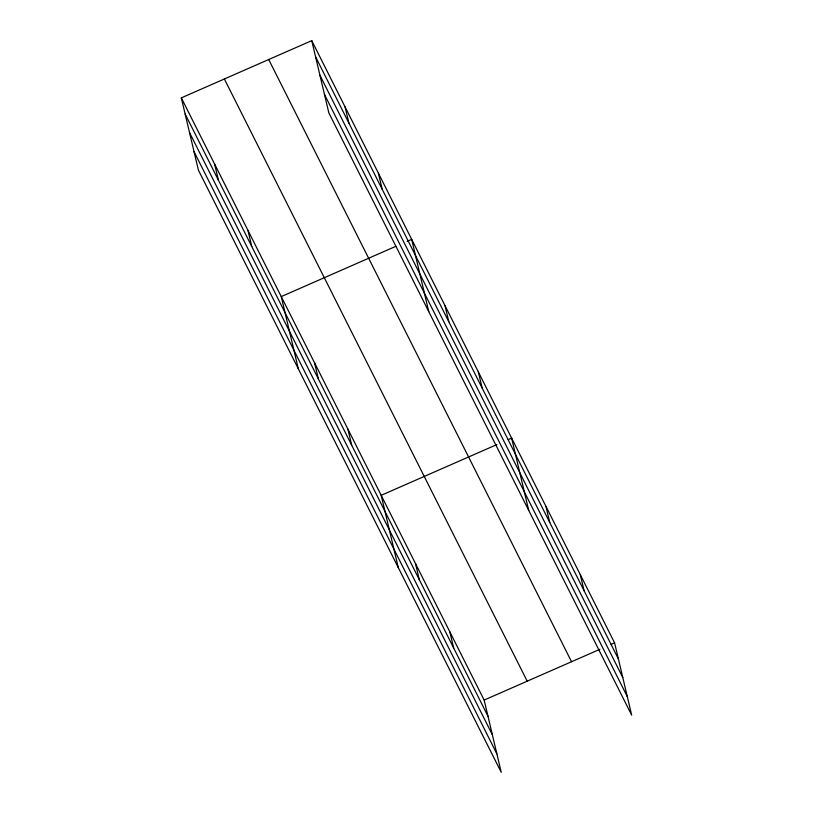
<?xml version="1.0" encoding="UTF-8"?>
<svg xmlns="http://www.w3.org/2000/svg" width="813" height="813" viewBox="0 0 813 813"><rect width="100%" height="100%" fill="white"/><g stroke="black" fill="none" stroke-linecap="round" stroke-linejoin="round"><path stroke-width="1.22" d="M181.319 97.865L484.152 700.064L501.245 772.35L198.413 170.151L181.319 97.865L311.755 40.65L614.587 642.849L631.681 715.135L328.848 112.936L311.755 40.65M395.829 246.329L281.257 296.593L298.341 368.878M407.161 241.359L411.693 239.378L428.776 311.664M496.906 444.559L381.195 495.32L398.279 567.606M508.227 439.589L511.631 438.105L528.714 510.391M484.152 700.064L599.862 649.313M611.193 644.343L614.587 642.849M315.576 56.819L618.408 659.018M319.956 75.335L622.788 677.544M324.468 94.42L627.301 696.619M268.717 59.532L571.549 661.731M224.368 78.983L527.2 681.182M185.151 114.033L487.973 716.233M189.52 132.549L492.353 734.749M194.033 151.635L496.865 753.834M580.269 574.598L584.09 590.777M545.95 506.357L549.771 522.525M478.318 371.856L482.139 388.035M445.006 305.617L448.827 321.785M378.38 173.139L382.201 189.307M345.068 106.889L348.889 123.058M449.833 631.813L453.654 647.981M415.514 563.561L419.335 579.74M347.883 429.071L351.704 445.25M314.57 362.832L318.391 379M247.945 230.343L251.766 246.522M214.632 164.104L218.453 180.273"/></g></svg>
